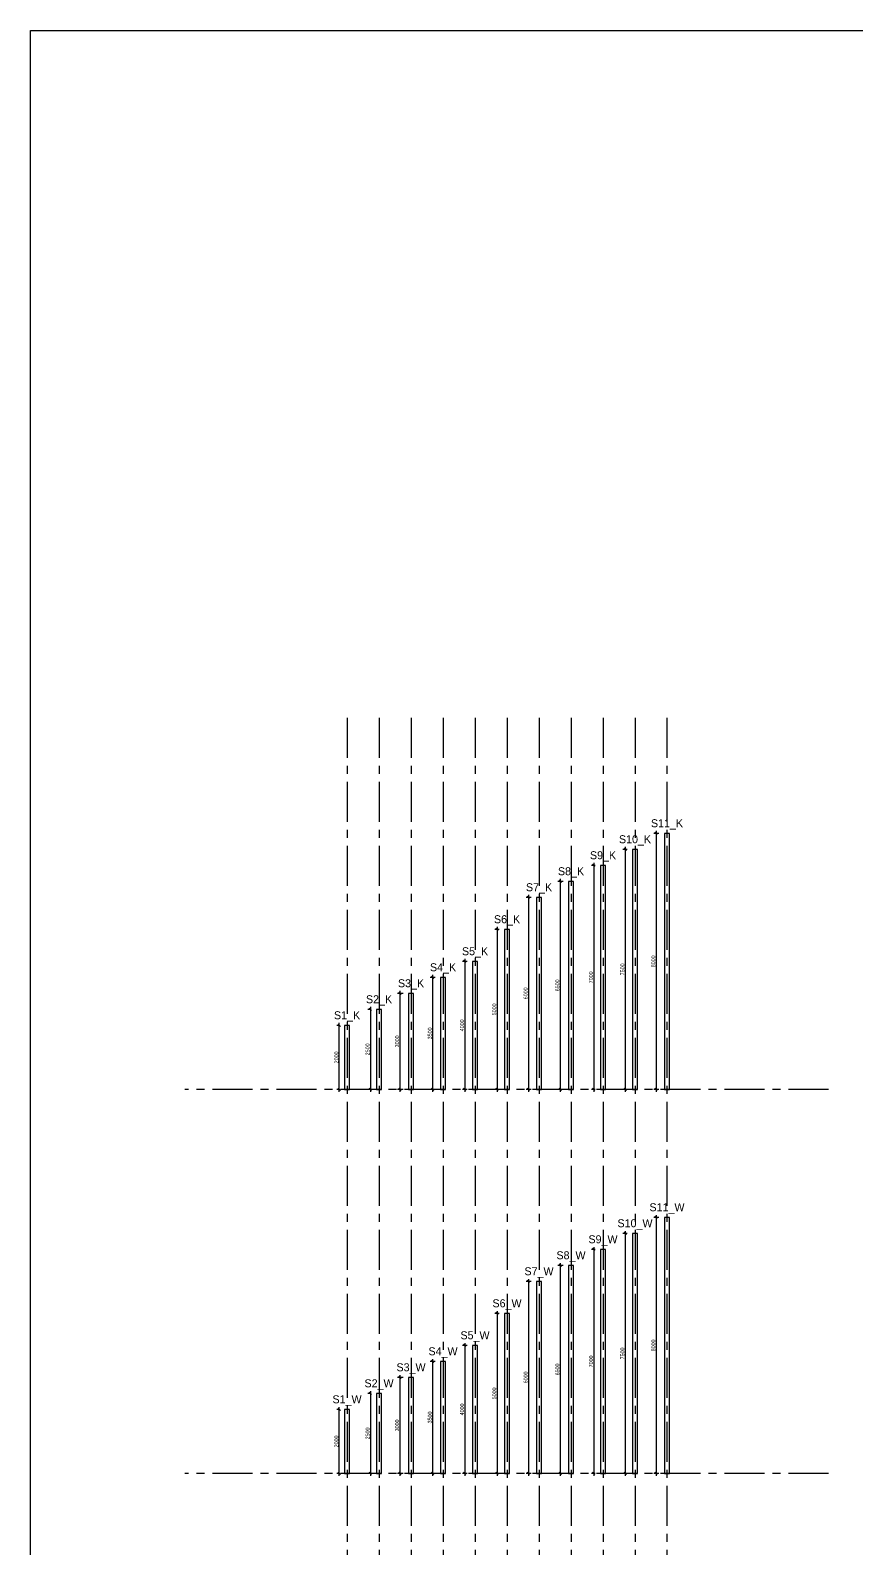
# Model space of a CAD drawing. Header units: metres. Extents: x -21 to 591, y -28 to 288.
# Drawn here: x 219.72 to 245.55, y 240.2 to 287.64 of the extents above; entities that cross this region are included whole.
import ezdxf

# ---------------------------------------------------------------- set-up
doc = ezdxf.new("R2010")
doc.units = ezdxf.units.M
doc.linetypes.add('CENTER', pattern=[2, 1.25, -0.25, 0.25, -0.25])
doc.layers.add('m_slupy', color=7, linetype='Continuous')
doc.layers.add('m_wymiary', color=1, linetype='Continuous')
doc.styles.add('CDMSTYLE', font='CDMSIMPL', dxfattribs={"width": 0.8, "bigfont": 'CDMBIGPL'})
doc.dimstyles.new('CDM-ME50MM', dxfattribs={"dimscale": 0.05, "dimtxt": 2.5, "dimasz": 1.5, "dimexe": 1.5, "dimexo": 5, "dimgap": 0.5, "dimtad": 1, "dimdec": 0, "dimlfac": 1000, "dimrnd": 1, "dimzin": 9, "dimtxsty": 'CDMSTYLE', "dimblk": 'OBLIQUE', "dimcen": 2.5, "dimdle": 1.5, "dimclrd": 9, "dimclre": 9, "dimadec": 1, "dimazin": 2, "dimtfac": 1, "dimtdec": 1, "dimtix": 1, "dimtmove": 2, "dimatfit": 3, "dimldrblk": 'DOT', "dimfxl": 1, "dimtvp": 1, "dimtolj": 1, "dimtzin": 0, "dimlwd": 25, "dimlwe": 25, "dimarcsym": 0})

# ---------------------------------------------------------------- blocks, each defined once
blk = doc.blocks.new('S1_W')
at = {"layer": 'm_slupy'}
blk.add_lwpolyline([(-0.08, 0), (0.08, 0), (0.08, 2), (-0.08, 2)], close=True, dxfattribs=at)
at = {"layer": 'm_slupy', "insert": (0, 2.281), "char_height": 0.25, "width": 0.43691, "attachment_point": 5}
blk.add_mtext('S1_W', dxfattribs=at)
blk = doc.blocks.new('_OBLIQUE')
at = {"color": 0, "linetype": 'ByBlock'}
blk.add_line((-0.5, -0.5), (0.5, 0.5), dxfattribs=at)
blk = doc.blocks.new('*D264')
at = {"layer": 'Defpoints', "color": 0, "linetype": 'Continuous', "lineweight": 25, "transparency": 16777216}
for p in [(229.375, 244.551), (229.625, 244.551), (229.625, 242.551)]:
    blk.add_point(p, dxfattribs=at)
at = {"layer": 'm_wymiary', "color": 9, "linetype": 'Continuous', "lineweight": 25, "transparency": 16777216}
for p, q in [((229.375, 244.551), (229.3, 244.551)), ((229.375, 242.476), (229.375, 244.626)), ((229.375, 242.551), (229.3, 242.551))]:
    blk.add_line(p, q, dxfattribs=at)
at = {"layer": 'm_wymiary', "color": 9, "linetype": 'Continuous', "lineweight": 25, "transparency": 16777216, "xscale": 0.07500000000000001, "yscale": 0.07500000000000001, "zscale": 0.07500000000000001}
for p, rotation in [((229.375, 244.551), 90), ((229.375, 242.551), 270)]:
    blk.add_blockref('_OBLIQUE', p, dxfattribs=dict(at, rotation=rotation))
at = {"layer": 'm_wymiary', "color": 0, "linetype": 'Continuous', "lineweight": 25, "transparency": 16777216, "insert": (229.287, 243.551), "char_height": 0.125, "attachment_point": 5, "rotation": 90, "style": 'CDMSTYLE'}
blk.add_mtext('\\A1;2000', dxfattribs=at)
blk = doc.blocks.new('_DOT')
at = {"color": 0, "linetype": 'ByBlock'}
blk.add_line((-0.5, 0), (-1, 0), dxfattribs=at)
at = {"color": 0, "linetype": 'ByBlock', "const_width": 0.5}
blk.add_lwpolyline([(-0.25, 0, 1), (0.25, 0, 1)], format="xyb", close=True, dxfattribs=at)
blk = doc.blocks.new('S2_W')
at = {"layer": 'm_slupy'}
blk.add_lwpolyline([(-0.08, 0), (0.08, 0), (0.08, 2.5), (-0.08, 2.5)], close=True, dxfattribs=at)
at = {"layer": 'm_slupy', "insert": (0, 2.781), "char_height": 0.25, "width": 0.43691, "attachment_point": 5}
blk.add_mtext('S2_W', dxfattribs=at)
blk = doc.blocks.new('*D271')
at = {"layer": 'Defpoints', "color": 0, "linetype": 'Continuous', "lineweight": 25, "transparency": 16777216}
for p in [(230.62, 245.051), (230.349, 242.551), (230.62, 242.551)]:
    blk.add_point(p, dxfattribs=at)
at = {"layer": 'm_wymiary', "color": 9, "linetype": 'Continuous', "lineweight": 25, "transparency": 16777216}
for p, q in [((230.37, 245.051), (230.274, 245.051)), ((230.349, 245.126), (230.349, 242.476)), ((230.37, 242.551), (230.274, 242.551))]:
    blk.add_line(p, q, dxfattribs=at)
at = {"layer": 'm_wymiary', "color": 9, "linetype": 'Continuous', "lineweight": 25, "transparency": 16777216, "xscale": 0.07500000000000001, "yscale": 0.07500000000000001, "zscale": 0.07500000000000001}
for p, rotation in [((230.349, 245.051), 90), ((230.349, 242.551), 270)]:
    blk.add_blockref('_OBLIQUE', p, dxfattribs=dict(at, rotation=rotation))
at = {"layer": 'm_wymiary', "color": 0, "linetype": 'Continuous', "lineweight": 25, "transparency": 16777216, "insert": (230.261, 243.801), "char_height": 0.125, "attachment_point": 5, "rotation": 90, "style": 'CDMSTYLE'}
blk.add_mtext('\\A1;2500', dxfattribs=at)
blk = doc.blocks.new('S3_W')
at = {"layer": 'm_slupy'}
blk.add_lwpolyline([(-0.08, 0), (0.08, 0), (0.08, 3), (-0.08, 3)], close=True, dxfattribs=at)
at = {"layer": 'm_slupy', "insert": (0, 3.281), "char_height": 0.25, "width": 0.43691, "attachment_point": 5}
blk.add_mtext('S3_W', dxfattribs=at)
blk = doc.blocks.new('*D272')
at = {"layer": 'Defpoints', "color": 0, "linetype": 'Continuous', "lineweight": 25, "transparency": 16777216}
for p in [(231.62, 245.551), (231.273, 242.551), (231.62, 242.551)]:
    blk.add_point(p, dxfattribs=at)
at = {"layer": 'm_wymiary', "color": 9, "linetype": 'Continuous', "lineweight": 25, "transparency": 16777216}
for p, q in [((231.37, 245.551), (231.198, 245.551)), ((231.273, 245.626), (231.273, 242.476)), ((231.37, 242.551), (231.198, 242.551))]:
    blk.add_line(p, q, dxfattribs=at)
at = {"layer": 'm_wymiary', "color": 9, "linetype": 'Continuous', "lineweight": 25, "transparency": 16777216, "xscale": 0.07500000000000001, "yscale": 0.07500000000000001, "zscale": 0.07500000000000001}
for p, rotation in [((231.273, 245.551), 90), ((231.273, 242.551), 270)]:
    blk.add_blockref('_OBLIQUE', p, dxfattribs=dict(at, rotation=rotation))
at = {"layer": 'm_wymiary', "color": 0, "linetype": 'Continuous', "lineweight": 25, "transparency": 16777216, "insert": (231.185, 244.051), "char_height": 0.125, "attachment_point": 5, "rotation": 90, "style": 'CDMSTYLE'}
blk.add_mtext('\\A1;3000', dxfattribs=at)
blk = doc.blocks.new('S4_W')
at = {"layer": 'm_slupy'}
blk.add_lwpolyline([(-0.08, 0), (0.08, 0), (0.08, 3.5), (-0.08, 3.5)], close=True, dxfattribs=at)
at = {"layer": 'm_slupy', "insert": (0, 3.781), "char_height": 0.25, "width": 0.43691, "attachment_point": 5}
blk.add_mtext('S4_W', dxfattribs=at)
blk = doc.blocks.new('*D273')
at = {"layer": 'Defpoints', "color": 0, "linetype": 'Continuous', "lineweight": 25, "transparency": 16777216}
for p in [(232.62, 246.051), (232.295, 242.551), (232.62, 242.551)]:
    blk.add_point(p, dxfattribs=at)
at = {"layer": 'm_wymiary', "color": 9, "linetype": 'Continuous', "lineweight": 25, "transparency": 16777216}
for p, q in [((232.37, 246.051), (232.22, 246.051)), ((232.295, 246.126), (232.295, 242.476)), ((232.37, 242.551), (232.22, 242.551))]:
    blk.add_line(p, q, dxfattribs=at)
at = {"layer": 'm_wymiary', "color": 9, "linetype": 'Continuous', "lineweight": 25, "transparency": 16777216, "xscale": 0.07500000000000001, "yscale": 0.07500000000000001, "zscale": 0.07500000000000001}
for p, rotation in [((232.295, 246.051), 90), ((232.295, 242.551), 270)]:
    blk.add_blockref('_OBLIQUE', p, dxfattribs=dict(at, rotation=rotation))
at = {"layer": 'm_wymiary', "color": 0, "linetype": 'Continuous', "lineweight": 25, "transparency": 16777216, "insert": (232.208, 244.301), "char_height": 0.125, "attachment_point": 5, "rotation": 90, "style": 'CDMSTYLE'}
blk.add_mtext('\\A1;3500', dxfattribs=at)
blk = doc.blocks.new('S5_W')
at = {"layer": 'm_slupy'}
blk.add_lwpolyline([(-0.08, 0), (0.08, 0), (0.08, 4), (-0.08, 4)], close=True, dxfattribs=at)
at = {"layer": 'm_slupy', "insert": (0, 4.281), "char_height": 0.25, "width": 0.43691, "attachment_point": 5}
blk.add_mtext('S5_W', dxfattribs=at)
blk = doc.blocks.new('*D274')
at = {"layer": 'Defpoints', "color": 0, "linetype": 'Continuous', "lineweight": 25, "transparency": 16777216}
for p in [(233.62, 246.551), (233.3, 242.551), (233.62, 242.551)]:
    blk.add_point(p, dxfattribs=at)
at = {"layer": 'm_wymiary', "color": 9, "linetype": 'Continuous', "lineweight": 25, "transparency": 16777216}
for p, q in [((233.37, 246.551), (233.225, 246.551)), ((233.3, 246.626), (233.3, 242.476)), ((233.37, 242.551), (233.225, 242.551))]:
    blk.add_line(p, q, dxfattribs=at)
at = {"layer": 'm_wymiary', "color": 9, "linetype": 'Continuous', "lineweight": 25, "transparency": 16777216, "xscale": 0.07500000000000001, "yscale": 0.07500000000000001, "zscale": 0.07500000000000001}
for p, rotation in [((233.3, 246.551), 90), ((233.3, 242.551), 270)]:
    blk.add_blockref('_OBLIQUE', p, dxfattribs=dict(at, rotation=rotation))
at = {"layer": 'm_wymiary', "color": 0, "linetype": 'Continuous', "lineweight": 25, "transparency": 16777216, "insert": (233.213, 244.551), "char_height": 0.125, "attachment_point": 5, "rotation": 90, "style": 'CDMSTYLE'}
blk.add_mtext('\\A1;4000', dxfattribs=at)
blk = doc.blocks.new('*D265')
at = {"layer": 'Defpoints', "color": 0, "linetype": 'Continuous', "lineweight": 25, "transparency": 16777216}
for p in [(234.62, 247.551), (234.309, 242.551), (234.62, 242.551)]:
    blk.add_point(p, dxfattribs=at)
at = {"layer": 'm_wymiary', "color": 9, "linetype": 'Continuous', "lineweight": 25, "transparency": 16777216}
for p, q in [((234.37, 247.551), (234.234, 247.551)), ((234.309, 247.626), (234.309, 242.476)), ((234.37, 242.551), (234.234, 242.551))]:
    blk.add_line(p, q, dxfattribs=at)
at = {"layer": 'm_wymiary', "color": 9, "linetype": 'Continuous', "lineweight": 25, "transparency": 16777216, "xscale": 0.07500000000000001, "yscale": 0.07500000000000001, "zscale": 0.07500000000000001}
for p, rotation in [((234.309, 247.551), 90), ((234.309, 242.551), 270)]:
    blk.add_blockref('_OBLIQUE', p, dxfattribs=dict(at, rotation=rotation))
at = {"layer": 'm_wymiary', "color": 0, "linetype": 'Continuous', "lineweight": 25, "transparency": 16777216, "insert": (234.221, 245.051), "char_height": 0.125, "attachment_point": 5, "rotation": 90, "style": 'CDMSTYLE'}
blk.add_mtext('\\A1;5000', dxfattribs=at)
blk = doc.blocks.new('*D266')
at = {"layer": 'Defpoints', "color": 0, "linetype": 'Continuous', "lineweight": 25, "transparency": 16777216}
for p in [(235.62, 248.551), (235.29, 242.551), (235.62, 242.551)]:
    blk.add_point(p, dxfattribs=at)
at = {"layer": 'm_wymiary', "color": 9, "linetype": 'Continuous', "lineweight": 25, "transparency": 16777216}
for p, q in [((235.29, 248.626), (235.29, 242.476)), ((235.37, 248.551), (235.215, 248.551)), ((235.37, 242.551), (235.215, 242.551))]:
    blk.add_line(p, q, dxfattribs=at)
at = {"layer": 'm_wymiary', "color": 9, "linetype": 'Continuous', "lineweight": 25, "transparency": 16777216, "xscale": 0.07500000000000001, "yscale": 0.07500000000000001, "zscale": 0.07500000000000001}
for p, rotation in [((235.29, 248.551), 90), ((235.29, 242.551), 270)]:
    blk.add_blockref('_OBLIQUE', p, dxfattribs=dict(at, rotation=rotation))
at = {"layer": 'm_wymiary', "color": 0, "linetype": 'Continuous', "lineweight": 25, "transparency": 16777216, "insert": (235.202, 245.551), "char_height": 0.125, "attachment_point": 5, "rotation": 90, "style": 'CDMSTYLE'}
blk.add_mtext('\\A1;6000', dxfattribs=at)
blk = doc.blocks.new('*D267')
at = {"layer": 'Defpoints', "color": 0, "linetype": 'Continuous', "lineweight": 25, "transparency": 16777216}
for p in [(236.62, 249.051), (236.282, 242.551), (236.62, 242.551)]:
    blk.add_point(p, dxfattribs=at)
at = {"layer": 'm_wymiary', "color": 9, "linetype": 'Continuous', "lineweight": 25, "transparency": 16777216}
for p, q in [((236.282, 249.126), (236.282, 242.476)), ((236.37, 249.051), (236.207, 249.051)), ((236.37, 242.551), (236.207, 242.551))]:
    blk.add_line(p, q, dxfattribs=at)
at = {"layer": 'm_wymiary', "color": 9, "linetype": 'Continuous', "lineweight": 25, "transparency": 16777216, "xscale": 0.07500000000000001, "yscale": 0.07500000000000001, "zscale": 0.07500000000000001}
for p, rotation in [((236.282, 249.051), 90), ((236.282, 242.551), 270)]:
    blk.add_blockref('_OBLIQUE', p, dxfattribs=dict(at, rotation=rotation))
at = {"layer": 'm_wymiary', "color": 0, "linetype": 'Continuous', "lineweight": 25, "transparency": 16777216, "insert": (236.194, 245.801), "char_height": 0.125, "attachment_point": 5, "rotation": 90, "style": 'CDMSTYLE'}
blk.add_mtext('\\A1;6500', dxfattribs=at)
blk = doc.blocks.new('*D268')
at = {"layer": 'Defpoints', "color": 0, "linetype": 'Continuous', "lineweight": 25, "transparency": 16777216}
for p in [(237.62, 249.551), (237.332, 242.551), (237.62, 242.551)]:
    blk.add_point(p, dxfattribs=at)
at = {"layer": 'm_wymiary', "color": 9, "linetype": 'Continuous', "lineweight": 25, "transparency": 16777216}
for p, q in [((237.37, 249.551), (237.257, 249.551)), ((237.332, 249.626), (237.332, 242.476)), ((237.37, 242.551), (237.257, 242.551))]:
    blk.add_line(p, q, dxfattribs=at)
at = {"layer": 'm_wymiary', "color": 9, "linetype": 'Continuous', "lineweight": 25, "transparency": 16777216, "xscale": 0.07500000000000001, "yscale": 0.07500000000000001, "zscale": 0.07500000000000001}
for p, rotation in [((237.332, 249.551), 90), ((237.332, 242.551), 270)]:
    blk.add_blockref('_OBLIQUE', p, dxfattribs=dict(at, rotation=rotation))
at = {"layer": 'm_wymiary', "color": 0, "linetype": 'Continuous', "lineweight": 25, "transparency": 16777216, "insert": (237.244, 246.051), "char_height": 0.125, "attachment_point": 5, "rotation": 90, "style": 'CDMSTYLE'}
blk.add_mtext('\\A1;7000', dxfattribs=at)
blk = doc.blocks.new('*D269')
at = {"layer": 'Defpoints', "color": 0, "linetype": 'Continuous', "lineweight": 25, "transparency": 16777216}
for p in [(238.62, 250.051), (238.314, 242.551), (238.62, 242.551)]:
    blk.add_point(p, dxfattribs=at)
at = {"layer": 'm_wymiary', "color": 9, "linetype": 'Continuous', "lineweight": 25, "transparency": 16777216}
for p, q in [((238.37, 250.051), (238.239, 250.051)), ((238.314, 250.126), (238.314, 242.476)), ((238.37, 242.551), (238.239, 242.551))]:
    blk.add_line(p, q, dxfattribs=at)
at = {"layer": 'm_wymiary', "color": 9, "linetype": 'Continuous', "lineweight": 25, "transparency": 16777216, "xscale": 0.07500000000000001, "yscale": 0.07500000000000001, "zscale": 0.07500000000000001}
for p, rotation in [((238.314, 250.051), 90), ((238.314, 242.551), 270)]:
    blk.add_blockref('_OBLIQUE', p, dxfattribs=dict(at, rotation=rotation))
at = {"layer": 'm_wymiary', "color": 0, "linetype": 'Continuous', "lineweight": 25, "transparency": 16777216, "insert": (238.227, 246.301), "char_height": 0.125, "attachment_point": 5, "rotation": 90, "style": 'CDMSTYLE'}
blk.add_mtext('\\A1;7500', dxfattribs=at)
blk = doc.blocks.new('*D270')
at = {"layer": 'Defpoints', "color": 0, "linetype": 'Continuous', "lineweight": 25, "transparency": 16777216}
for p in [(239.62, 250.551), (239.28, 242.551), (239.62, 242.551)]:
    blk.add_point(p, dxfattribs=at)
at = {"layer": 'm_wymiary', "color": 9, "linetype": 'Continuous', "lineweight": 25, "transparency": 16777216}
for p, q in [((239.37, 250.551), (239.205, 250.551)), ((239.28, 250.626), (239.28, 242.476)), ((239.37, 242.551), (239.205, 242.551))]:
    blk.add_line(p, q, dxfattribs=at)
at = {"layer": 'm_wymiary', "color": 9, "linetype": 'Continuous', "lineweight": 25, "transparency": 16777216, "xscale": 0.07500000000000001, "yscale": 0.07500000000000001, "zscale": 0.07500000000000001}
for p, rotation in [((239.28, 250.551), 90), ((239.28, 242.551), 270)]:
    blk.add_blockref('_OBLIQUE', p, dxfattribs=dict(at, rotation=rotation))
at = {"layer": 'm_wymiary', "color": 0, "linetype": 'Continuous', "lineweight": 25, "transparency": 16777216, "insert": (239.192, 246.551), "char_height": 0.125, "attachment_point": 5, "rotation": 90, "style": 'CDMSTYLE'}
blk.add_mtext('\\A1;8000', dxfattribs=at)
blk = doc.blocks.new('S6_W')
at = {"layer": 'm_slupy'}
blk.add_lwpolyline([(-0.08, 0), (0.08, 0), (0.08, 5), (-0.08, 5)], close=True, dxfattribs=at)
at = {"layer": 'm_slupy', "insert": (0, 5.281), "char_height": 0.25, "width": 0.43691, "attachment_point": 5}
blk.add_mtext('S6_W', dxfattribs=at)
blk = doc.blocks.new('S7_W')
at = {"layer": 'm_slupy'}
blk.add_lwpolyline([(-0.08, 0), (0.08, 0), (0.08, 6), (-0.08, 6)], close=True, dxfattribs=at)
at = {"layer": 'm_slupy', "insert": (0, 6.281), "char_height": 0.25, "width": 0.43691, "attachment_point": 5}
blk.add_mtext('S7_W', dxfattribs=at)
blk = doc.blocks.new('S8_W')
at = {"layer": 'm_slupy'}
blk.add_lwpolyline([(-0.08, 0), (0.08, 0), (0.08, 6.5), (-0.08, 6.5)], close=True, dxfattribs=at)
at = {"layer": 'm_slupy', "insert": (0, 6.781), "char_height": 0.25, "width": 0.43691, "attachment_point": 5}
blk.add_mtext('S8_W', dxfattribs=at)
blk = doc.blocks.new('S9_W')
at = {"layer": 'm_slupy'}
blk.add_lwpolyline([(-0.08, 0), (0.08, 0), (0.08, 7), (-0.08, 7)], close=True, dxfattribs=at)
at = {"layer": 'm_slupy', "insert": (0, 7.281), "char_height": 0.25, "width": 0.43691, "attachment_point": 5}
blk.add_mtext('S9_W', dxfattribs=at)
blk = doc.blocks.new('S10_W')
at = {"layer": 'm_slupy'}
blk.add_lwpolyline([(-0.08, 0), (0.08, 0), (0.08, 7.5), (-0.08, 7.5)], close=True, dxfattribs=at)
at = {"layer": 'm_slupy', "insert": (0, 7.781), "char_height": 0.25, "width": 0.43691, "attachment_point": 5}
blk.add_mtext('S10_W', dxfattribs=at)
blk = doc.blocks.new('S11_W')
at = {"layer": 'm_slupy'}
blk.add_lwpolyline([(-0.08, 0), (0.08, 0), (0.08, 8), (-0.08, 8)], close=True, dxfattribs=at)
at = {"layer": 'm_slupy', "insert": (0, 8.281), "char_height": 0.25, "width": 0.43691, "attachment_point": 5}
blk.add_mtext('S11_W', dxfattribs=at)
blk = doc.blocks.new('S1_K')
at = {"layer": 'm_slupy'}
blk.add_lwpolyline([(-0.08, 0), (0.08, 0), (0.08, 2), (-0.08, 2)], close=True, dxfattribs=at)
at = {"layer": 'm_slupy', "insert": (0, 2.281), "char_height": 0.25, "width": 0.43691, "attachment_point": 5}
blk.add_mtext('S1_K', dxfattribs=at)
blk = doc.blocks.new('*D304')
at = {"layer": 'Defpoints', "color": 0, "linetype": 'Continuous', "lineweight": 25, "transparency": 16777216}
for p in [(229.375, 256.551), (229.625, 256.551), (229.625, 254.551)]:
    blk.add_point(p, dxfattribs=at)
at = {"layer": 'm_wymiary', "color": 9, "linetype": 'Continuous', "lineweight": 25, "transparency": 16777216}
for p, q in [((229.375, 256.551), (229.3, 256.551)), ((229.375, 254.476), (229.375, 256.626)), ((229.375, 254.551), (229.3, 254.551))]:
    blk.add_line(p, q, dxfattribs=at)
at = {"layer": 'm_wymiary', "color": 9, "linetype": 'Continuous', "lineweight": 25, "transparency": 16777216, "xscale": 0.07500000000000001, "yscale": 0.07500000000000001, "zscale": 0.07500000000000001}
for p, rotation in [((229.375, 256.551), 90), ((229.375, 254.551), 270)]:
    blk.add_blockref('_OBLIQUE', p, dxfattribs=dict(at, rotation=rotation))
at = {"layer": 'm_wymiary', "color": 0, "linetype": 'Continuous', "lineweight": 25, "transparency": 16777216, "insert": (229.287, 255.551), "char_height": 0.125, "attachment_point": 5, "rotation": 90, "style": 'CDMSTYLE'}
blk.add_mtext('\\A1;2000', dxfattribs=at)
blk = doc.blocks.new('S2_K')
at = {"layer": 'm_slupy'}
blk.add_lwpolyline([(-0.08, 0), (0.08, 0), (0.08, 2.5), (-0.08, 2.5)], close=True, dxfattribs=at)
at = {"layer": 'm_slupy', "insert": (0, 2.781), "char_height": 0.25, "width": 0.43691, "attachment_point": 5}
blk.add_mtext('S2_K', dxfattribs=at)
blk = doc.blocks.new('*D306')
at = {"layer": 'Defpoints', "color": 0, "linetype": 'Continuous', "lineweight": 25, "transparency": 16777216}
for p in [(230.62, 257.051), (230.349, 254.551), (230.62, 254.551)]:
    blk.add_point(p, dxfattribs=at)
at = {"layer": 'm_wymiary', "color": 9, "linetype": 'Continuous', "lineweight": 25, "transparency": 16777216}
for p, q in [((230.37, 257.051), (230.274, 257.051)), ((230.349, 257.126), (230.349, 254.476)), ((230.37, 254.551), (230.274, 254.551))]:
    blk.add_line(p, q, dxfattribs=at)
at = {"layer": 'm_wymiary', "color": 9, "linetype": 'Continuous', "lineweight": 25, "transparency": 16777216, "xscale": 0.07500000000000001, "yscale": 0.07500000000000001, "zscale": 0.07500000000000001}
for p, rotation in [((230.349, 257.051), 90), ((230.349, 254.551), 270)]:
    blk.add_blockref('_OBLIQUE', p, dxfattribs=dict(at, rotation=rotation))
at = {"layer": 'm_wymiary', "color": 0, "linetype": 'Continuous', "lineweight": 25, "transparency": 16777216, "insert": (230.261, 255.801), "char_height": 0.125, "attachment_point": 5, "rotation": 90, "style": 'CDMSTYLE'}
blk.add_mtext('\\A1;2500', dxfattribs=at)
blk = doc.blocks.new('S3_K')
at = {"layer": 'm_slupy'}
blk.add_lwpolyline([(-0.08, 0), (0.08, 0), (0.08, 3), (-0.08, 3)], close=True, dxfattribs=at)
at = {"layer": 'm_slupy', "insert": (0, 3.281), "char_height": 0.25, "width": 0.43691, "attachment_point": 5}
blk.add_mtext('S3_K', dxfattribs=at)
blk = doc.blocks.new('*D307')
at = {"layer": 'Defpoints', "color": 0, "linetype": 'Continuous', "lineweight": 25, "transparency": 16777216}
for p in [(231.62, 257.551), (231.273, 254.551), (231.62, 254.551)]:
    blk.add_point(p, dxfattribs=at)
at = {"layer": 'm_wymiary', "color": 9, "linetype": 'Continuous', "lineweight": 25, "transparency": 16777216}
for p, q in [((231.273, 257.626), (231.273, 254.476)), ((231.37, 257.551), (231.198, 257.551)), ((231.37, 254.551), (231.198, 254.551))]:
    blk.add_line(p, q, dxfattribs=at)
at = {"layer": 'm_wymiary', "color": 9, "linetype": 'Continuous', "lineweight": 25, "transparency": 16777216, "xscale": 0.07500000000000001, "yscale": 0.07500000000000001, "zscale": 0.07500000000000001}
for p, rotation in [((231.273, 257.551), 90), ((231.273, 254.551), 270)]:
    blk.add_blockref('_OBLIQUE', p, dxfattribs=dict(at, rotation=rotation))
at = {"layer": 'm_wymiary', "color": 0, "linetype": 'Continuous', "lineweight": 25, "transparency": 16777216, "insert": (231.185, 256.051), "char_height": 0.125, "attachment_point": 5, "rotation": 90, "style": 'CDMSTYLE'}
blk.add_mtext('\\A1;3000', dxfattribs=at)
blk = doc.blocks.new('S4_K')
at = {"layer": 'm_slupy'}
blk.add_lwpolyline([(-0.08, 0), (0.08, 0), (0.08, 3.5), (-0.08, 3.5)], close=True, dxfattribs=at)
at = {"layer": 'm_slupy', "insert": (0, 3.781), "char_height": 0.25, "width": 0.43691, "attachment_point": 5}
blk.add_mtext('S4_K', dxfattribs=at)
blk = doc.blocks.new('*D308')
at = {"layer": 'Defpoints', "color": 0, "linetype": 'Continuous', "lineweight": 25, "transparency": 16777216}
for p in [(232.62, 258.051), (232.295, 254.551), (232.62, 254.551)]:
    blk.add_point(p, dxfattribs=at)
at = {"layer": 'm_wymiary', "color": 9, "linetype": 'Continuous', "lineweight": 25, "transparency": 16777216}
for p, q in [((232.295, 258.126), (232.295, 254.476)), ((232.37, 258.051), (232.22, 258.051)), ((232.37, 254.551), (232.22, 254.551))]:
    blk.add_line(p, q, dxfattribs=at)
at = {"layer": 'm_wymiary', "color": 9, "linetype": 'Continuous', "lineweight": 25, "transparency": 16777216, "xscale": 0.07500000000000001, "yscale": 0.07500000000000001, "zscale": 0.07500000000000001}
for p, rotation in [((232.295, 258.051), 90), ((232.295, 254.551), 270)]:
    blk.add_blockref('_OBLIQUE', p, dxfattribs=dict(at, rotation=rotation))
at = {"layer": 'm_wymiary', "color": 0, "linetype": 'Continuous', "lineweight": 25, "transparency": 16777216, "insert": (232.208, 256.301), "char_height": 0.125, "attachment_point": 5, "rotation": 90, "style": 'CDMSTYLE'}
blk.add_mtext('\\A1;3500', dxfattribs=at)
blk = doc.blocks.new('S5_K')
at = {"layer": 'm_slupy'}
blk.add_lwpolyline([(-0.08, 0), (0.08, 0), (0.08, 4), (-0.08, 4)], close=True, dxfattribs=at)
at = {"layer": 'm_slupy', "insert": (0, 4.281), "char_height": 0.25, "width": 0.43691, "attachment_point": 5}
blk.add_mtext('S5_K', dxfattribs=at)
blk = doc.blocks.new('*D305')
at = {"layer": 'Defpoints', "color": 0, "linetype": 'Continuous', "lineweight": 25, "transparency": 16777216}
for p in [(233.62, 258.551), (233.3, 254.551), (233.62, 254.551)]:
    blk.add_point(p, dxfattribs=at)
at = {"layer": 'm_wymiary', "color": 9, "linetype": 'Continuous', "lineweight": 25, "transparency": 16777216}
for p, q in [((233.3, 258.626), (233.3, 254.476)), ((233.37, 258.551), (233.225, 258.551)), ((233.37, 254.551), (233.225, 254.551))]:
    blk.add_line(p, q, dxfattribs=at)
at = {"layer": 'm_wymiary', "color": 9, "linetype": 'Continuous', "lineweight": 25, "transparency": 16777216, "xscale": 0.07500000000000001, "yscale": 0.07500000000000001, "zscale": 0.07500000000000001}
for p, rotation in [((233.3, 258.551), 90), ((233.3, 254.551), 270)]:
    blk.add_blockref('_OBLIQUE', p, dxfattribs=dict(at, rotation=rotation))
at = {"layer": 'm_wymiary', "color": 0, "linetype": 'Continuous', "lineweight": 25, "transparency": 16777216, "insert": (233.213, 256.551), "char_height": 0.125, "attachment_point": 5, "rotation": 90, "style": 'CDMSTYLE'}
blk.add_mtext('\\A1;4000', dxfattribs=at)
blk = doc.blocks.new('*D298')
at = {"layer": 'Defpoints', "color": 0, "linetype": 'Continuous', "lineweight": 25, "transparency": 16777216}
for p in [(234.62, 259.551), (234.309, 254.551), (234.62, 254.551)]:
    blk.add_point(p, dxfattribs=at)
at = {"layer": 'm_wymiary', "color": 9, "linetype": 'Continuous', "lineweight": 25, "transparency": 16777216}
for p, q in [((234.37, 259.551), (234.234, 259.551)), ((234.309, 259.626), (234.309, 254.476)), ((234.37, 254.551), (234.234, 254.551))]:
    blk.add_line(p, q, dxfattribs=at)
at = {"layer": 'm_wymiary', "color": 9, "linetype": 'Continuous', "lineweight": 25, "transparency": 16777216, "xscale": 0.07500000000000001, "yscale": 0.07500000000000001, "zscale": 0.07500000000000001}
for p, rotation in [((234.309, 259.551), 90), ((234.309, 254.551), 270)]:
    blk.add_blockref('_OBLIQUE', p, dxfattribs=dict(at, rotation=rotation))
at = {"layer": 'm_wymiary', "color": 0, "linetype": 'Continuous', "lineweight": 25, "transparency": 16777216, "insert": (234.221, 257.051), "char_height": 0.125, "attachment_point": 5, "rotation": 90, "style": 'CDMSTYLE'}
blk.add_mtext('\\A1;5000', dxfattribs=at)
blk = doc.blocks.new('*D299')
at = {"layer": 'Defpoints', "color": 0, "linetype": 'Continuous', "lineweight": 25, "transparency": 16777216}
for p in [(235.62, 260.551), (235.29, 254.551), (235.62, 254.551)]:
    blk.add_point(p, dxfattribs=at)
at = {"layer": 'm_wymiary', "color": 9, "linetype": 'Continuous', "lineweight": 25, "transparency": 16777216}
for p, q in [((235.37, 260.551), (235.215, 260.551)), ((235.29, 260.626), (235.29, 254.476)), ((235.37, 254.551), (235.215, 254.551))]:
    blk.add_line(p, q, dxfattribs=at)
at = {"layer": 'm_wymiary', "color": 9, "linetype": 'Continuous', "lineweight": 25, "transparency": 16777216, "xscale": 0.07500000000000001, "yscale": 0.07500000000000001, "zscale": 0.07500000000000001}
for p, rotation in [((235.29, 260.551), 90), ((235.29, 254.551), 270)]:
    blk.add_blockref('_OBLIQUE', p, dxfattribs=dict(at, rotation=rotation))
at = {"layer": 'm_wymiary', "color": 0, "linetype": 'Continuous', "lineweight": 25, "transparency": 16777216, "insert": (235.202, 257.551), "char_height": 0.125, "attachment_point": 5, "rotation": 90, "style": 'CDMSTYLE'}
blk.add_mtext('\\A1;6000', dxfattribs=at)
blk = doc.blocks.new('*D300')
at = {"layer": 'Defpoints', "color": 0, "linetype": 'Continuous', "lineweight": 25, "transparency": 16777216}
for p in [(236.62, 261.051), (236.282, 254.551), (236.62, 254.551)]:
    blk.add_point(p, dxfattribs=at)
at = {"layer": 'm_wymiary', "color": 9, "linetype": 'Continuous', "lineweight": 25, "transparency": 16777216}
for p, q in [((236.37, 261.051), (236.207, 261.051)), ((236.282, 261.126), (236.282, 254.476)), ((236.37, 254.551), (236.207, 254.551))]:
    blk.add_line(p, q, dxfattribs=at)
at = {"layer": 'm_wymiary', "color": 9, "linetype": 'Continuous', "lineweight": 25, "transparency": 16777216, "xscale": 0.07500000000000001, "yscale": 0.07500000000000001, "zscale": 0.07500000000000001}
for p, rotation in [((236.282, 261.051), 90), ((236.282, 254.551), 270)]:
    blk.add_blockref('_OBLIQUE', p, dxfattribs=dict(at, rotation=rotation))
at = {"layer": 'm_wymiary', "color": 0, "linetype": 'Continuous', "lineweight": 25, "transparency": 16777216, "insert": (236.194, 257.801), "char_height": 0.125, "attachment_point": 5, "rotation": 90, "style": 'CDMSTYLE'}
blk.add_mtext('\\A1;6500', dxfattribs=at)
blk = doc.blocks.new('*D301')
at = {"layer": 'Defpoints', "color": 0, "linetype": 'Continuous', "lineweight": 25, "transparency": 16777216}
for p in [(237.62, 261.551), (237.332, 254.551), (237.62, 254.551)]:
    blk.add_point(p, dxfattribs=at)
at = {"layer": 'm_wymiary', "color": 9, "linetype": 'Continuous', "lineweight": 25, "transparency": 16777216}
for p, q in [((237.37, 261.551), (237.257, 261.551)), ((237.332, 261.626), (237.332, 254.476)), ((237.37, 254.551), (237.257, 254.551))]:
    blk.add_line(p, q, dxfattribs=at)
at = {"layer": 'm_wymiary', "color": 9, "linetype": 'Continuous', "lineweight": 25, "transparency": 16777216, "xscale": 0.07500000000000001, "yscale": 0.07500000000000001, "zscale": 0.07500000000000001}
for p, rotation in [((237.332, 261.551), 90), ((237.332, 254.551), 270)]:
    blk.add_blockref('_OBLIQUE', p, dxfattribs=dict(at, rotation=rotation))
at = {"layer": 'm_wymiary', "color": 0, "linetype": 'Continuous', "lineweight": 25, "transparency": 16777216, "insert": (237.244, 258.051), "char_height": 0.125, "attachment_point": 5, "rotation": 90, "style": 'CDMSTYLE'}
blk.add_mtext('\\A1;7000', dxfattribs=at)
blk = doc.blocks.new('*D302')
at = {"layer": 'Defpoints', "color": 0, "linetype": 'Continuous', "lineweight": 25, "transparency": 16777216}
for p in [(238.62, 262.051), (238.314, 254.551), (238.62, 254.551)]:
    blk.add_point(p, dxfattribs=at)
at = {"layer": 'm_wymiary', "color": 9, "linetype": 'Continuous', "lineweight": 25, "transparency": 16777216}
for p, q in [((238.37, 262.051), (238.239, 262.051)), ((238.314, 262.126), (238.314, 254.476)), ((238.37, 254.551), (238.239, 254.551))]:
    blk.add_line(p, q, dxfattribs=at)
at = {"layer": 'm_wymiary', "color": 9, "linetype": 'Continuous', "lineweight": 25, "transparency": 16777216, "xscale": 0.07500000000000001, "yscale": 0.07500000000000001, "zscale": 0.07500000000000001}
for p, rotation in [((238.314, 262.051), 90), ((238.314, 254.551), 270)]:
    blk.add_blockref('_OBLIQUE', p, dxfattribs=dict(at, rotation=rotation))
at = {"layer": 'm_wymiary', "color": 0, "linetype": 'Continuous', "lineweight": 25, "transparency": 16777216, "insert": (238.227, 258.301), "char_height": 0.125, "attachment_point": 5, "rotation": 90, "style": 'CDMSTYLE'}
blk.add_mtext('\\A1;7500', dxfattribs=at)
blk = doc.blocks.new('*D303')
at = {"layer": 'Defpoints', "color": 0, "linetype": 'Continuous', "lineweight": 25, "transparency": 16777216}
for p in [(239.62, 262.551), (239.28, 254.551), (239.62, 254.551)]:
    blk.add_point(p, dxfattribs=at)
at = {"layer": 'm_wymiary', "color": 9, "linetype": 'Continuous', "lineweight": 25, "transparency": 16777216}
for p, q in [((239.37, 262.551), (239.205, 262.551)), ((239.28, 262.626), (239.28, 254.476)), ((239.37, 254.551), (239.205, 254.551))]:
    blk.add_line(p, q, dxfattribs=at)
at = {"layer": 'm_wymiary', "color": 9, "linetype": 'Continuous', "lineweight": 25, "transparency": 16777216, "xscale": 0.07500000000000001, "yscale": 0.07500000000000001, "zscale": 0.07500000000000001}
for p, rotation in [((239.28, 262.551), 90), ((239.28, 254.551), 270)]:
    blk.add_blockref('_OBLIQUE', p, dxfattribs=dict(at, rotation=rotation))
at = {"layer": 'm_wymiary', "color": 0, "linetype": 'Continuous', "lineweight": 25, "transparency": 16777216, "insert": (239.192, 258.551), "char_height": 0.125, "attachment_point": 5, "rotation": 90, "style": 'CDMSTYLE'}
blk.add_mtext('\\A1;8000', dxfattribs=at)
blk = doc.blocks.new('S6_K')
at = {"layer": 'm_slupy'}
blk.add_lwpolyline([(-0.08, 0), (0.08, 0), (0.08, 5), (-0.08, 5)], close=True, dxfattribs=at)
at = {"layer": 'm_slupy', "insert": (0, 5.281), "char_height": 0.25, "width": 0.43691, "attachment_point": 5}
blk.add_mtext('S6_K', dxfattribs=at)
blk = doc.blocks.new('S7_K')
at = {"layer": 'm_slupy'}
blk.add_lwpolyline([(-0.08, 0), (0.08, 0), (0.08, 6), (-0.08, 6)], close=True, dxfattribs=at)
at = {"layer": 'm_slupy', "insert": (0, 6.281), "char_height": 0.25, "width": 0.43691, "attachment_point": 5}
blk.add_mtext('S7_K', dxfattribs=at)
blk = doc.blocks.new('S8_K')
at = {"layer": 'm_slupy'}
blk.add_lwpolyline([(-0.08, 0), (0.08, 0), (0.08, 6.5), (-0.08, 6.5)], close=True, dxfattribs=at)
at = {"layer": 'm_slupy', "insert": (0, 6.781), "char_height": 0.25, "width": 0.43691, "attachment_point": 5}
blk.add_mtext('S8_K', dxfattribs=at)
blk = doc.blocks.new('S9_K')
at = {"layer": 'm_slupy'}
blk.add_lwpolyline([(-0.08, 0), (0.08, 0), (0.08, 7), (-0.08, 7)], close=True, dxfattribs=at)
at = {"layer": 'm_slupy', "insert": (0, 7.281), "char_height": 0.25, "width": 0.43691, "attachment_point": 5}
blk.add_mtext('S9_K', dxfattribs=at)
blk = doc.blocks.new('S10_K')
at = {"layer": 'm_slupy'}
blk.add_lwpolyline([(-0.08, 0), (0.08, 0), (0.08, 7.5), (-0.08, 7.5)], close=True, dxfattribs=at)
at = {"layer": 'm_slupy', "insert": (0, 7.781), "char_height": 0.25, "width": 0.43691, "attachment_point": 5}
blk.add_mtext('S10_K', dxfattribs=at)
blk = doc.blocks.new('S11_K')
at = {"layer": 'm_slupy'}
blk.add_lwpolyline([(-0.08, 0), (0.08, 0), (0.08, 8), (-0.08, 8)], close=True, dxfattribs=at)
at = {"layer": 'm_slupy', "insert": (0, 8.281), "char_height": 0.25, "width": 0.43691, "attachment_point": 5}
blk.add_mtext('S11_K', dxfattribs=at)

msp = doc.modelspace()

# ---------------------------------------------------------------- linework, layer by layer
at = {"color": 8, "linetype": 'CENTER', "lineweight": 25}
for p, q in [((229.62, 266.1591), (229.62, 217.9896)), ((230.62, 266.1591), (230.62, 217.9896)), ((231.62, 266.1591), (231.62, 217.9896)), ((232.62, 266.1591), (232.62, 217.9896)), ((233.62, 266.1591), (233.62, 217.9896)), ((234.62, 266.1591), (234.62, 217.9896)), ((235.62, 266.1591), (235.62, 217.9896)), ((236.62, 266.1591), (236.62, 217.9896)), ((237.62, 266.1591), (237.62, 217.9896)), ((238.62, 266.1591), (238.62, 217.9896)), ((239.62, 266.1591), (239.62, 217.9896)), ((244.6667, 254.5511), (224.5492, 254.5511)), ((244.6667, 242.5511), (224.5492, 242.5511))]:
    msp.add_line(p, q, dxfattribs=at)
at = {"color": 1, "linetype": 'Continuous', "lineweight": 25}
msp.add_lwpolyline([(219.7213, 287.6429), (590.5736, 287.6429), (590.5736, 190.9415), (219.7213, 190.9415)], close=True, dxfattribs=at)

# ---------------------------------------------------------------- block references
at = {"layer": 'm_slupy', "color": 1, "linetype": 'Continuous', "lineweight": 25}
for name, p in [('S11_K', (239.62, 254.5511)), ('S10_K', (238.62, 254.5511)), ('S9_K', (237.62, 254.5511)), ('S8_K', (236.62, 254.5511)), ('S7_K', (235.62, 254.5511)), ('S6_K', (234.62, 254.5511)), ('S5_K', (233.62, 254.5511)), ('S4_K', (232.62, 254.5511)), ('S3_K', (231.62, 254.5511)), ('S2_K', (230.62, 254.5511)), ('S1_K', (229.62, 254.5511)), ('S11_W', (239.62, 242.5511)), ('S10_W', (238.62, 242.5511)), ('S9_W', (237.62, 242.5511)), ('S8_W', (236.62, 242.5511)), ('S7_W', (235.62, 242.5511)), ('S6_W', (234.62, 242.5511)), ('S5_W', (233.62, 242.5511)), ('S4_W', (232.62, 242.5511)), ('S3_W', (231.62, 242.5511)), ('S2_W', (230.62, 242.5511)), ('S1_W', (229.62, 242.5511))]:
    msp.add_blockref(name, p, dxfattribs=at)

# ---------------------------------------------------------------- dimensions: what is measured, and where the dimension line sits
at = {"layer": 'm_wymiary', "color": 1, "linetype": 'Continuous', "lineweight": 25}
for base, p1, p2, picture, middle in [((239.2797, 254.5511), (239.62, 262.5511), (239.62, 254.5511), '*D303', (239.1922, 258.5511)), ((238.3143, 254.5511), (238.62, 262.0511), (238.62, 254.5511), '*D302', (238.2268, 258.3011)), ((237.3319, 254.5511), (237.62, 261.5511), (237.62, 254.5511), '*D301', (237.2444, 258.0511)), ((236.2818, 254.5511), (236.62, 261.0511), (236.62, 254.5511), '*D300', (236.1943, 257.8011)), ((235.2899, 254.5511), (235.62, 260.5511), (235.62, 254.5511), '*D299', (235.2024, 257.5511)), ((234.3087, 254.5511), (234.62, 259.5511), (234.62, 254.5511), '*D298', (234.2212, 257.0511)), ((233.3001, 254.5511), (233.62, 258.5511), (233.62, 254.5511), '*D305', (233.2126, 256.5511)), ((232.2955, 254.5511), (232.62, 258.0511), (232.62, 254.5511), '*D308', (232.208, 256.3011)), ((231.2729, 254.5511), (231.62, 257.5511), (231.62, 254.5511), '*D307', (231.1854, 256.0511)), ((230.3489, 254.5511), (230.62, 257.0511), (230.62, 254.5511), '*D306', (230.2614, 255.8011)), ((229.3749, 256.5511), (229.6253, 254.5511), (229.6253, 256.5511), '*D304', (229.2874, 255.5511)), ((239.2797, 242.5511), (239.62, 250.5511), (239.62, 242.5511), '*D270', (239.1922, 246.5511)), ((238.3143, 242.5511), (238.62, 250.0511), (238.62, 242.5511), '*D269', (238.2268, 246.3011)), ((237.3319, 242.5511), (237.62, 249.5511), (237.62, 242.5511), '*D268', (237.2444, 246.0511)), ((236.2818, 242.5511), (236.62, 249.0511), (236.62, 242.5511), '*D267', (236.1943, 245.8011)), ((235.2899, 242.5511), (235.62, 248.5511), (235.62, 242.5511), '*D266', (235.2024, 245.5511)), ((234.3087, 242.5511), (234.62, 247.5511), (234.62, 242.5511), '*D265', (234.2212, 245.0511)), ((233.3001, 242.5511), (233.62, 246.5511), (233.62, 242.5511), '*D274', (233.2126, 244.5511)), ((232.2955, 242.5511), (232.62, 246.0511), (232.62, 242.5511), '*D273', (232.208, 244.3011)), ((231.2729, 242.5511), (231.62, 245.5511), (231.62, 242.5511), '*D272', (231.1854, 244.0511)), ((230.3489, 242.5511), (230.62, 245.0511), (230.62, 242.5511), '*D271', (230.2614, 243.8011)), ((229.3749, 244.5511), (229.6253, 242.5511), (229.6253, 244.5511), '*D264', (229.2874, 243.5511))]:
    dim = msp.add_linear_dim(base=base, p1=p1, p2=p2, angle=90, dimstyle='CDM-ME50MM', dxfattribs=at)
    dim.commit()
    dim.dimension.update_dxf_attribs({"geometry": picture, "text_midpoint": middle})

doc.saveas('drawing.dxf')
